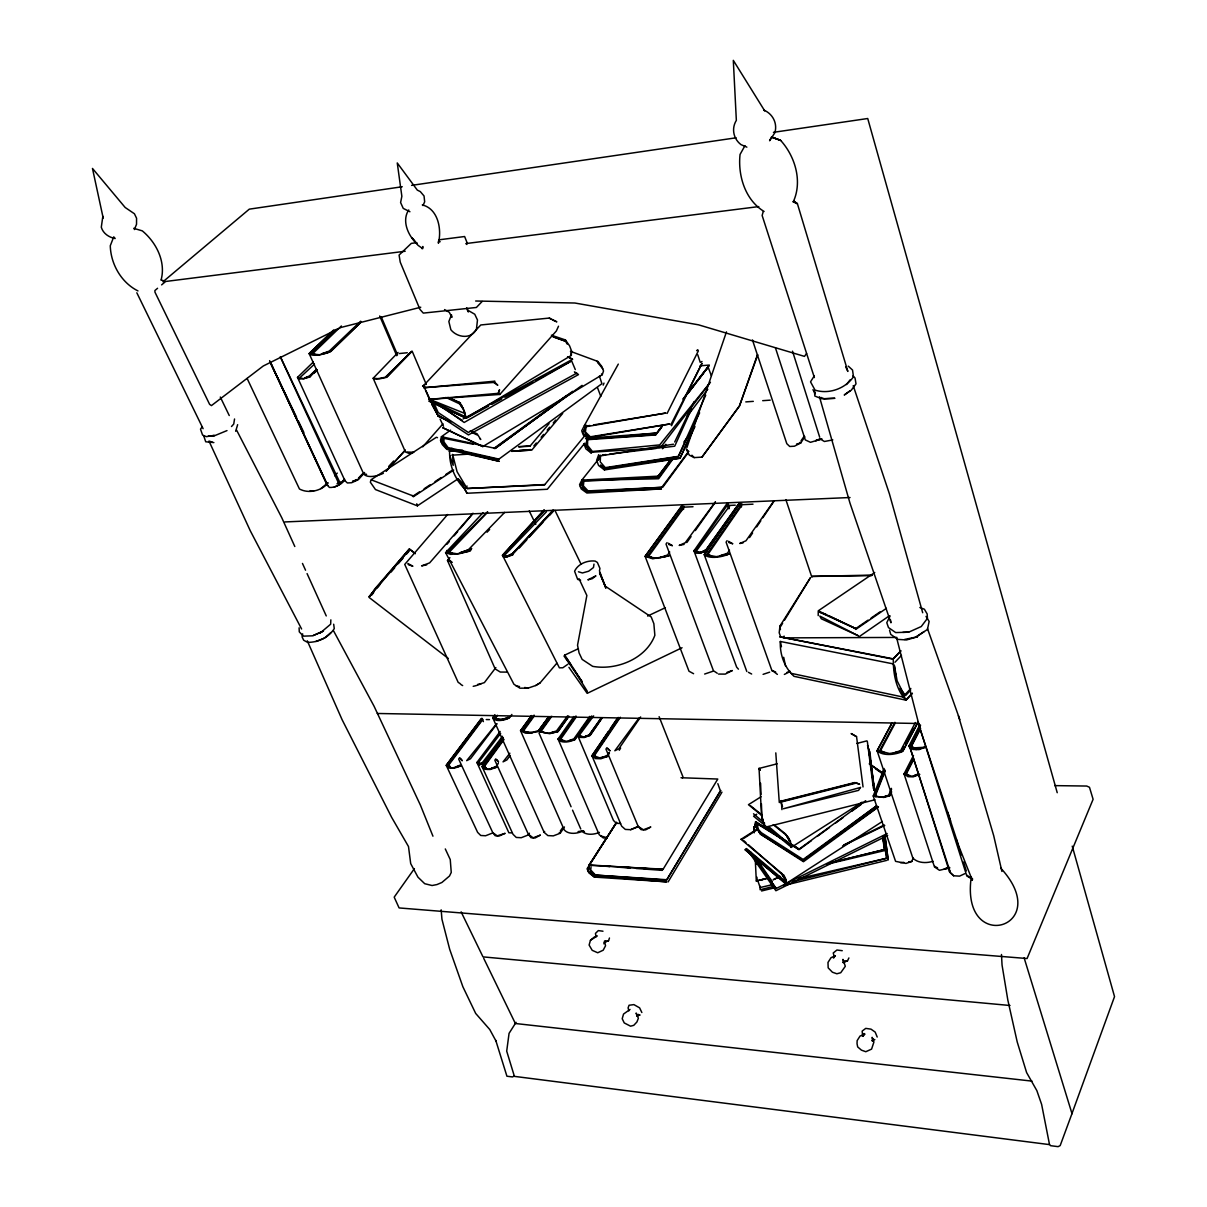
<?xml version="1.0" encoding="UTF-8"?>
<svg xmlns="http://www.w3.org/2000/svg" width="1207" height="1207" viewBox="0 0 1207 1207"><rect width="100%" height="100%" fill="white"/><g stroke="black" fill="none" stroke-linecap="round" stroke-linejoin="round"><path stroke-width="1.5" d="M784.082 636.074L784.082 637.884L896.937 637.432M600.528 455.205L600.241 461.874L605.295 467.637L678.379 456.337L705.733 395.187M330.854 619.855L330.658 624.185L320.127 633.087M551.388 335.199L565.434 339.952L569.598 345.881L571.56 351.041L571.333 355.416L466.068 418.09L429.058 401.207L432.544 399.155M591.038 866.822L590.751 870.021L595.504 875.09L666.536 880.159L720.866 790.494M442.003 436.843L441.385 442.471L446.982 448.325L499.336 461.346L446.816 449.351L442.29 444.568L440.495 440.359L441.43 436.708L450.603 430.16M784.535 620.111L810.425 577.715L779.948 626.071L779.194 632.755L780.597 636.723M583.977 480.446L583.343 485.848L588.065 490.902L661.813 487.326L688.744 451.252M964.815 873.672L959.565 876.131L953.651 875.784L949.547 871.892L949.728 870.488M862.19 802.127L791.158 847.42L789.921 841.083L786.361 835.214L773.234 824.653M234.55 418.98L233.736 424.049L231.503 426.524M237.643 424.668L235.667 431.261M570.881 355.25L571.56 351.041M616.249 823.068L589.137 865.313L587.945 870.82L594.432 877.097L666.702 881.849L594.9 876.041L594.432 877.097L588.835 872.842L587.055 868.799L616.566 822.495M567.909 664.212L562.824 667.773L559.384 667.833L502.504 555.265L544.085 510.048L502.504 555.265L503.515 557.106L506.985 556.895L512.734 554.285L553.259 510.063L512.326 553.711L508.419 555.748L504.994 556.02L503.877 554.239L544.432 511.074M161.089 280.009C166.053 261.783 156.337 242.501 142.305 230.869L133.736 228.319M302.67 633.856L302.082 636.874L303.666 640.223L307.529 642.35C317.984 642.516 328.666 637.643 334.264 628.606L333.675 624.215M479.964 438.518L480.733 439.514L477.172 433.871L470.308 430.748M863.246 1036.33L864.016 1033.494L862.402 1036.179L864.951 1034.067L860.063 1036.044L857.136 1040.63L857.045 1043.768L857.694 1046.937L861.436 1050.15L865.796 1051.719L871.59 1049.109L873.913 1042.033L872.148 1037.326L872.676 1041.053L873.566 1039.016L871.937 1040.736L874.834 1039.634M763.201 211.663L762.145 215.48L814.378 377.565M597.359 935.908L590.464 940.253L589.107 945.051L592.199 950.331L597.721 952.761L603.183 950.211L605.537 945.76L604.481 941.022M878.485 806.91L803.47 861.707L760.214 833.977L754.692 824.924L755.597 821.786L788.246 842.29M498.702 392.667L499.562 389.786L498.099 393.346L428.666 399.411L499.804 394.448L556.352 330.99L558.509 326.222M582.679 480.069L580.401 486.798L587.402 491.747L661.436 488.941L586.874 492.999L581.246 488.941L579.556 484.656L581.834 480.114L598.219 459.535M686.813 447.797L726.463 331.88M604.073 942.26L608.524 940.796L609.475 938.005M482.785 446.575L442.697 427.685L482.785 446.575L602.248 374.728L603.53 370.971L601.916 366.641L597.887 361.466L570.428 351.312M883.841 770.111L874.969 795.488L885.078 770.066M757.453 354.737L739.514 405.808L701.976 457.121L694.176 457.604L689.303 455.145L686.33 449.245L688.563 451.629M757.77 354.798L739.393 406.171L701.976 457.121M1071.846 1113.91L1114.529 996.62L1072.238 846.137M884.143 768.497L873.219 795.986L895.579 861.345L905.974 863.412L911.843 861.451L913.126 857.996M422.012 248.687L422.857 246.5L422.767 248.642L418.014 245.323L412.175 238.02L416.762 243.573C408.132 235.727 401.509 220.7 408.72 209.973M891.656 791.807L890.193 795.594L883.811 797.45L873.219 795.986M891.415 788.367L888.759 795.172L884.188 796.786L890.328 795.217M889.634 794.176L891.596 789.167M885.108 771.213L875.211 796.167L881.608 797.178L888.986 795.851M134.384 229.571L136.527 224.291L136.572 218.226L134.415 213.76L125.151 207.468L92.471 168.437L103.199 218.105L102.836 216.34L101.297 227.248C103.153 233.555 108.917 237.311 115.118 238.533L113.745 236.859L110.275 245.745C110.772 264.137 121.304 282.604 137.975 290.932M690.66 434.611L680.069 458.132L604.918 468.331L600.482 465.057L604.481 469.915L679.994 458.283L694.96 426.584M691.52 409.022L674.713 446.198L661.738 447.767M844.9 960.878L843.965 962.93L842.984 959.354L845.307 966.309L840.721 972.736L836.873 973.777L832.408 972.223L828.168 967.848L827.987 962.432L831.004 957.709L835.365 955.688L833.464 958.011L834.248 956.593L833.252 952.987L836.919 950.015L842.245 950.694M422.948 205.552L424.668 201.856L424.049 195.987L420.308 191.596L417.32 190.118L397.254 162.945L401.856 196.288L400.603 202.55L403.244 208.404L409.927 211.753M674.698 441.988L694.131 401.629M687.447 415.48L689.076 412.1M913.035 758.464L905.853 773.28L904.043 773.913L934.474 866.943L939.468 870.292L949.894 867.818L944.161 869.04L948.838 867.033M699.638 412.839L678.228 456.653L604.918 468.331L604.481 469.915L598.581 465.464L596.62 460.38L598.702 454.662L598.612 459.912L600.166 455.914L673.551 444.206M920.579 725.196L910.757 745.307L908.63 746.107L916.022 749.532L924.668 747.42L919.07 749.607L912.99 749.456L908.735 746.469L919.825 724.864M842.712 962.462L847.465 960.908L848.913 957.936M890.057 616.068L886.783 622.676L888.488 627.58L895.7 632.574L908.675 632.181L921.258 626.539L927.444 618.331L927.172 613.956L924.381 609.233L919.87 607.483M667.094 413.458L698.355 350.875L697.721 349.728L696.62 350.694M564.423 826.961L560.244 833.237L553.289 835.878L547.872 835.591L544.161 832.362L544.613 831.457M584.414 425.498L581.714 430.808L583.419 435.199L589.152 438.443L582.574 432.996L586.527 425.317L584.414 425.498L618.301 364.107M920.473 728.334L911.179 746.635L914.046 747.872L924.517 747.284M913.639 759.656L906.17 774.26L911.647 776.207L917.139 775.045M919.794 774.426L913.186 776.855L907.92 776.674L904.043 773.913L913.488 755.491M920.534 728.515L911.179 746.635L917.426 748.974L924.26 747.389M903.621 746.741L901.041 751.72L889.529 753.5L880.28 751.176L895.172 723.114M905.356 743.421L913.126 728.485M917.954 722.027L902.67 751.448A20.896 11.949 -16.9 0 1 877.112 750.784L912.794 857.936A20.112 13.986 -20.9 0 0 932.996 861.285M912.779 759.988L905.853 773.28L908.599 775.633L904.043 773.913M915.404 722.525L900.663 750.588L893.316 753.093L903.017 750.799L917.622 723.053M894.915 722.314L879.903 750.06L884.776 752.806L877.112 750.784L891.807 723.189M556.849 663.186L540.072 682.89L535.712 685.516L528.108 688.111L519.915 688.186L513.895 684.218L445.594 552.625L483.011 512.749M877.112 750.784L892.124 722.797M619.266 750.256L620.624 748.099M781.261 872.993L785.878 880.537L784.731 882.408L744.96 849.562L785.682 883.856L786.542 882.272L785.229 878.787L781.729 873.385L741.007 839.303L756.834 829.284M744.991 145.64L740.057 154.436C737.749 175.498 745.157 200.015 764.091 211.481M603.817 943.799L605.642 940.736M772.058 670.986L726.086 542.139L727.082 540.676M668.09 881.94L721.967 792.139M370.293 595.82L374.592 589.197L409.339 548.974L415.314 553.575M780.703 626.403L782.619 623.265M682.453 777.912L683.011 776.991L659.113 716.686M814.348 375.754L810.531 381.85L815.027 390.102C828.771 394.568 845.338 388.654 853.485 376.78L852.534 370.051L848.265 366.128M516.053 1022.344L509.067 1033.343L506.699 1051.131L514.408 1076.372L1049.29 1144.583M616.551 822.299L589.107 864.936L662.945 869.523L717.788 779.043L681.02 777.73M804.843 436.723L800.739 442.969L794.417 446.213L789.725 446.484L786.798 443.678L752.444 339.921M607.347 756.246L609.429 753.153M606.895 747.721L605.959 749.094L638.186 826.448L641.098 829.647L645.609 829.888L650.799 827.006L643.346 829.767L638.186 826.448M749.532 537.568L752.61 532.996M756.714 526.901L760.802 520.79M762.854 517.743L774.14 500.98M637.598 826.991L630.658 829.692L625.332 829.42L621.665 826.192L591.958 755.763L608.403 731.517M610.455 728.485L616.626 719.402M620.353 717.26L594.236 755.854L599.547 757.845L605.793 756.563M801.026 440.857L804.164 436.24M609.128 752.444L607.046 755.522L601.78 757.634L608.117 756.246L600.89 758.75L595.504 758.584L591.958 755.763L618.225 717.411M529.42 833.222L528.5 834.58L494.84 760.214L495.805 758.871M619.07 718.225L593.919 755.129L596.409 757.513L591.958 755.763M601.946 718.271L590.253 735.289L584.294 737.492L579.948 737.386L577.821 735.772L613.458 820.413L616.309 823.295L620.579 823.506M640.63 716.943L618.844 748.762L614.831 750.769L638.941 718.12M589.816 735.546L601.539 718.452M574.366 739.8L576.463 736.768M581.699 729.209L584.852 724.668M586.949 721.65L590.087 717.109M589.785 716.385L573.944 738.79L568.512 740.842L575.105 739.484L590.811 716.807M746.801 671.484L704.209 554.617L739.514 503.591L740.751 507.151M729.496 550.211L727.399 553.228L719.9 555.839L729.284 553.907A21.424 10.184 -19.3 0 1 704.209 554.617M741.913 503.802L707.03 553.817L711.557 556.14L704.616 554.028L740.329 503.153L741.566 506.684M576.342 716.852L560.516 739.453L566.219 741.309L572.737 740.102M738.428 669.176L736.647 667.124L693.965 550.83L727.036 503.515L728.213 503.455L729.435 507M591.792 715.932L578.892 734.414L580.823 736.466L577.821 735.772M601.252 717.773L589.438 734.656L585.108 736.572L590.253 735.289L589.438 734.656L601.478 717.954M560.335 830.974L562.492 827.881M606.97 838.126L603.244 837.93L599.2 834.716L558.056 739.061L573.883 716.49M773.853 501.011L745.971 540.781L739.755 543.497L743.105 542.818M561.3 725.829L564.559 721.213M686.813 542.577L691.068 536.572M695.307 530.567L715.464 502.052M575.98 715.992L560.093 738.443L562.854 740.751L558.434 738.533M738.111 504.526L706.05 549.804L699.638 553.123L694.357 550.271M551.795 716.294L540.872 731.608L547.782 733.328L556.97 731.985M806.578 353.455L804.481 356.382L698.536 324.834L574.879 303.017L475.664 301.011M539.167 731.578L541.355 728.515M546.831 720.851L549.004 717.803M667.049 542.622L666.023 544.055L713.443 670.73L717.23 673.234M534.263 715.977L523.25 731.201L530.054 732.905L537.356 731.834M548.597 716.852L538.714 730.522L533.011 732.242L526.267 732.211L520.549 730.718L531.518 715.57M550.301 716.883L540.419 730.567L543.98 732.679M673.944 457.619L658.63 478.757L587.703 480.356M688.171 438.005L691.445 433.479M693.587 673.702L688.986 671.213L645.111 556.321L681.533 506.08L682.83 509.626M414.408 868.618L394.191 897.148L399.095 907.936L1027.082 958.524L1093.104 799.29L1089.483 787.296L1086.722 786.044L1054.737 785.621M669.719 551.976L667.562 554.964L660.214 557.528L669.342 555.627L652.731 558.781L645.111 556.321M502.338 738.548L484.671 762.718L479.194 764.936L476.916 762.462L500.151 731.487M527.912 835.108L521.228 837.718L516.264 837.447L513.02 834.293L482.046 766.581L503.108 737.733M564.77 655.099L564.046 656.08L582.196 681.849L564.77 655.099L578.409 648.672M503.907 739.695L484.248 766.656L486.391 768.165L483.932 765.947L503.651 739.091M683.871 506.291L647.872 555.522L652.157 557.815L645.534 555.733L682.377 505.642L683.675 509.158M583.464 830.808A18.618 11.934 -30.3 0 1 564.197 829.812L520.549 730.718L531.563 715.645M202.203 426.825L200.498 429.149L202.58 435.063L206.322 436.647L214.408 435.425L208.253 436.195M498.34 763.382L496.168 766.37L491.415 768.346L494.795 767.501M567.652 715.751L556.518 730.929L550.528 732.815L557.981 731.578L568.814 716.324L557.981 731.578L549.683 733.705L538.292 731.412L548.189 717.939M671.952 459.324L658.66 477.414L658.192 476.162L671.59 458.358M688.156 452.731L662.734 487.281L587.402 491.747L583.66 488.639L582.015 484.294L583.298 481.291L657.377 477.248L670.986 459.46M511.874 714.438L509.263 717.984A13.85 6.97 -23.2 0 1 492.697 717.667L544.161 832.362M503.078 738.065L482.438 766.023L487.643 769.402L497.103 767.094L490.163 769.493L485.139 769.312L482.046 766.581M715.223 502.067L685.259 542.728L679.194 545.413L684.113 544.402M371.877 594.945L373.657 592.531M510.169 755.507L506.895 759.927L503.047 761.858L509.867 753.213M593.648 715.887L579.269 735.304L583.434 736.979L586.617 736.27M494.9 714.725L492.697 717.667L499.11 720.262L509.656 717.456M497.435 715.313L495.247 718.256L500.709 720.036L507.106 718.829M502.187 738.081L484.384 762.085L479.043 764.936L478.078 761.889L480.16 763.744L484.384 762.085L502.203 738.277M548.853 716.702L538.729 730.326L539.785 731.925M550.845 716.747L539.755 731.533L550.935 716.52M459.641 757.724L458.66 759.052L492.773 832.649L495.202 835.727L499.321 835.953L505.145 833.328L497.239 835.847L492.773 832.649M482.77 719.523L448.416 765.434L450.467 766.928L448.099 764.74L482.544 719.01M492.2 833.162L485.591 835.757L480.733 835.485L477.625 832.377L446.228 765.359L481.11 718.814M683.871 442.034L690.57 433.132M534.097 715.132L522.797 730.175L526.267 732.211L531.925 733.283L525.377 733.132L520.549 730.718M496.967 723.868L470.474 758.765L466.671 760.666L496.62 723.657M495.851 667.562L484.384 682.604L481.231 683.645A20.73 11.451 -28.3 0 1 473.204 686.315M662.462 448.748L665.857 444.297M687.326 416.128L707.77 389.303M500.664 733.388L478.41 762.583L481.427 763.91L502.534 736.315M710.44 382.302L660.184 447.918L591.868 452.187L583.886 443.708L585.863 448.823L591.415 453.168L587.764 448.536L586.119 443.422L587.055 439.725L585.576 438.322L656.729 433.072L662.507 425.649L656.729 433.072L587.055 439.725L655.688 434.973L660.199 429.119M846.454 384.565L850.12 379.813M688.428 392.547L695.202 383.781M697.465 380.854L708.75 366.219L683.313 398.898M683.011 399.064L709.309 365.072L700.015 365.827M659.339 430.25L661.617 427.308M687.734 393.603L703.636 373.084M705.899 370.142L708.177 367.215L711.345 375.815M708.947 384.007L659.686 444.9L592.441 451.478L587.553 445.428L587.628 439.001L648.551 435.108M584.731 443.195L547.314 489.273L467.049 493.256L459.007 479.375L467.109 488.518L544.538 484.912L585.425 434.927M507.362 672.088L500.302 672.058L495.172 668.934L447.495 560.546L449.894 557.664M446.922 544.327L449.306 541.49M454.088 535.833L457.679 531.593M460.063 528.757L472.028 514.604M549.079 423.582L529.979 446.198L518.693 446.907M533.886 445.866L536.315 442.999M541.143 437.281L543.572 434.414M547.193 430.114L549.623 427.248M553.244 422.948L555.673 420.081M531.623 450.286L562.703 413.428M447.631 514.499L404.737 564.423L458.177 682.377L459.942 683.464A20.73 11.451 -28.3 0 0 462.658 685.561M467.049 493.256L464.665 488.895L467.109 486.059M391.053 572.043L394.659 567.863M398.265 563.684L403.063 558.132M406.668 553.953L409.067 551.161M370.006 596.152L373.627 592.003M377.248 587.854L379.662 585.093M472.993 513.201L429.617 562.9L421.59 565.887L426.735 564.846M408.66 550.86L368.95 596.877L409.339 548.974L415.193 553.545M464.665 488.895C454.737 479.043 449.245 465.223 449.592 451.252L452.097 448.416M451.644 448.506L449.17 451.267L462.326 450.452M358.223 479.496L364.544 472.495M386.617 470.655L405.296 450M388.624 466.536L393.663 460.999M493.678 382.438L494.825 381.171L423.687 387.734L493.678 382.438L497.797 385.244L494.282 381.759M386.104 471.228L404.752 450.92M519.206 548.053L526.765 539.876M529.269 537.145L543.135 522.148M549.426 515.329L553.213 511.24M910.682 690.057L905.612 695.564L899.969 688.277L906.065 700.181L912.417 693.376M422.752 446.801L442.999 423.823M340.751 483.222L344.523 479.149M358.449 478.168L362.221 474.11M364.167 473.099L357.785 479.964L351.644 482.725L347.36 482.966L344.946 480.688L297.495 377.369L313.277 362.055M910.847 688.458L904.405 695.323L897.148 680.884L894.387 665.449M344.78 480.099C341.023 484.49 335.29 487.794 329.405 487.447L327.58 485.38L269.599 360.652M894.296 665.585L895.579 674.532L893.376 663.925L780.326 641.475C779.737 654.435 784.384 667.471 794.01 676.327L905.748 700.105L912.145 693.316M328.229 482.86C321.666 490.887 308.66 493.995 299.457 488.986L247.133 378.47M422.797 386.361L480.793 324.97L549.366 318.06L556.834 321.847L552.353 319.855M905.748 700.105C895.805 688.941 893.18 673.37 893.271 658.841L900.875 650.799M334.731 475.799L337.266 473.114M471.65 548.461L469.07 551.161L457.061 553.787L449.004 552.474L487.673 512.16M487.07 532.212L489.635 529.511M894.991 662.251L901.478 655.401M344.417 479.843L340.54 483.916L280.431 356.85M482.136 301.478L476.388 307.468L423.295 313.111L419.945 309.384L400.241 262.145L399.079 255.054L411.315 243.376L416.837 242.667M900.694 651.086L892.969 659.158L779.662 636.798L893.271 658.841M327.353 483.222L320.836 488.639M546.469 511.738L504.466 555.386L507.136 556.744L512.9 554.858M540.766 524.155L512.326 553.711L505.25 557L502.504 555.265M543.346 521.469L553.696 510.712M398.069 352.444L373.174 378.259L405.446 451.976L408.72 453.274L413.714 452.323L407.091 452.037M504.632 512.417L468.361 549.758L460.274 552.7L471.454 548.838L470.292 550.965L458.841 553.817L450.588 554.36L445.594 552.625M487.507 511.828L448.28 551.086L452.127 553.259L446.756 552.655L446.726 550.467M317.064 369.795L310.516 376.207L304.013 378.636L299.668 379.013L297.495 377.369M314.258 373.008L316.883 370.443M361.346 321.62L330.733 351.463L322.239 353.651L329.33 351.026L360.652 321.213M361.089 322.118L330.733 351.463A20.851 7.046 -22.6 0 1 309.143 353.56L363.624 473.808L366.596 474.336M309.143 353.56L333.253 330.341M341.385 325.981L312.357 353.983L319.387 354.752L328.138 352.7M336.361 329.3L311.783 352.731L315.057 354.405L309.671 353.048L334.067 329.933M314.484 364.107L299.743 377.806L303.56 378.711L310.32 376.856M330.944 632.498L324.653 638.005L315.902 641.505M157.574 288.277L154.888 290.555L154.979 292.215L209.611 404.345L211.451 405.597L263.262 365.993L340.947 327.459L420.745 307.227M161.617 284.882L165.661 281.472L405.19 251.237M162.99 281.759L249.291 209.158L402.248 186.738M594.523 936.904L590.464 940.253M876.72 805.823L802.957 860.485L760.712 834.293L754.692 824.924M572.631 391.324L495.413 448.416L441.43 436.708M603.183 385.124L603.998 383.102M876.161 806.08L803.153 859.459L761.255 832.649L758.071 829.209L756.17 825.407L756.593 823.415L783.283 839.981M493.965 448.37L566.596 395.443M811.451 840.63L798.974 849.713L792.697 845.82M817.214 836.421L829.465 827.504M835.47 823.129L843.059 817.607M851.976 811.104L861.3 804.315M570.624 393.195L494.568 448.566L582.076 385.365M865.736 800.694L798.898 849.29L791.158 844.387M850.241 390.661L844.236 395.006L851.327 390.133L856.004 383.856L855.039 377.987L852.881 375.981M877.987 807.015L802.957 860.485L760.335 833.313L758.071 829.209L757.317 823.43L782.287 838.805M859.007 636.783L889.574 615.645M868.014 620.157L855.718 628.606L818.995 611.874L826.207 614.559M871.092 618.044L880.31 611.708M886.406 608.328L855.763 629.405L854.797 628.243M874.743 572.51L818.24 610.833L818.21 615.6M417.366 505.854L416.822 504.149L417.366 505.854L458.253 478.681M924.094 631.623L915.525 637.341L927.444 629.451L929.134 621.439L926.041 616.415M419.448 491.883L413.216 495.986L372.163 480.19M424.11 488.805L430.326 484.701M435.003 481.623L441.219 477.519M445.881 474.426L452.112 470.323M453.681 470.127L413.337 496.756L412.115 495.489M785.682 883.856L882.347 821.499M743.965 838.262L756.653 830.114M756.759 814.182L753.575 816.188L790.012 846.107L790.706 844.281L791.158 847.42M336.979 483.826L340.118 481.865M761.074 796.741L748.446 804.692L761.572 815.253M535.712 685.516L540.072 682.89M425.875 384.188L422.616 386.089L425.98 387.583M569.991 361.828L464.167 422.465L438.986 404.617M576.388 373.385L468.376 432.468L438.216 412.598L433.554 402.218M463.156 418.92L572.661 359.218L567.803 356.638M467.245 417.758L488.563 406.14M491.837 404.36L501.674 399.004M504.964 397.224L532.83 382.031M536.104 380.25L545.941 374.894M549.23 373.099L570.534 361.497M630.024 1009.429L623.536 1014.061L622.208 1018.723L624.245 1022.933L630.582 1026.191L633.766 1025.331L636.919 1021.982L638.367 1018.255L636.134 1013.05L637.281 1016.234L638.247 1014.348L637.024 1015.992L640.072 1014.996L637.462 1015.238M226.991 430.597L213.307 436.24M784.354 674.426L790.163 671.545M751.252 853.349L776.161 888.518L887.16 833.554M779.933 876.448L773.204 879.767L779.963 876.478M843.784 844.93L884.128 825.015M887.673 835.47L775.89 890.736L748.219 851.071M514.333 1076.01L512.462 1076.931L506.925 1076.222L495.76 1040.359L496.273 1041.55L489.755 1029.511L475.679 1013.442L462.869 986.738L449.698 949.351L441.943 919.236L441.159 909.852M702.021 361.497L700.226 362.356L697.737 354.722M842.516 846.016L884.761 825.437M587.175 693.361L682.061 647.737M334.218 487.175L339.318 484.746L280.341 356.91M647.616 616.038L665.389 607.679M918.648 773.687L913.865 775.86L918.527 774.351M630.658 829.692L637.99 826.388M832.83 439.906L824.396 441.49L820.262 439.031M313.398 635.47L323.416 631.08L312.613 635.817L303.364 636.149L299.276 631.849L299.095 627.821M706.819 550.437L700.709 553.093L696.424 553.213L693.965 550.83M819.583 439.001L815.645 440.661L821.952 438.926L810.47 442.32L805.295 439.921L775.437 347.827M460.063 765.147L455.386 767.094L458.72 766.264M357.197 479.511L352.519 481.427L356.804 479.979M508.162 717.305L503.078 719.221L497.525 719.04L494.704 717.049M727.082 672.314L732.332 670.549L725.226 674.11L718.482 674.064M704.647 674.034L712.703 671.333M763.096 674.351L769.674 672.163M786.994 672.359L790.072 671.333M604.963 941.928L608.524 940.796M700.045 552.897L706.502 551.026L739.665 502.972L706.05 549.804L701.855 551.886L697.586 552.082L695.624 550.12L727.73 504.632L728.998 508.162M843.195 962.07L847.465 960.908M796.59 444.025L800.739 442.969L799.969 442.411M777.142 763.805L759.052 768.437L761.526 815.163L764.363 826.252M856.789 743.452L866.943 740.857L867.38 741.732L873.446 788.759M780.416 801.282L854.707 782.558M766.717 826.855L874.939 799.788M772.827 886.602L760.138 889.755L759.972 886.104M792.758 881.638L887.009 858.162L884.112 837.899M761.451 879.828L765.087 878.937M830.672 862.779L884.459 849.532L882.83 838.533M756.306 881.004L768.95 877.896L756.306 881.004L755.326 860.47M828.59 863.261L884.61 849.517L882.951 836.692M761.572 890.977L774.275 887.869M783.358 885.651L886.873 860.35M826.976 864.242L884.957 850.497L882.921 836.647M772.978 884.55L760.169 887.507L757.8 880.733M798.596 878.621L886.421 858.298L883.509 836.149M477.685 684.399L481.231 683.645M904.586 639.454L917.471 636.783L906.563 639.936L897.857 639.393L890.721 634.369L889.559 630.205M666.4 556.472L656.774 558.313L648.325 556.729L684.188 507.151L693.029 506.729M727.836 554.466L716.309 556.638L707.483 555.054L742.214 504.692L753.002 504.179M589.936 425.483L586.225 426.086L585.395 431.94L590.344 436.798L669.81 423.974L589.982 437.462L585.983 434.611L584.263 430.25L585.863 426.75L665.872 413.05L593.633 424.879M411.572 185.38L736.134 137.794M773.446 132.332L867.727 118.512L1057.226 792.712M578.093 831.578L581.668 831.065M438.895 239.831L464.62 236.527L466.988 242.456M758.765 206.593L465.857 243.573L466.853 244.493M602.384 454.979L606.095 454.541M609.807 454.088L656.17 448.446M900.543 862.703L903.771 862.341M908.615 861.813L911.843 861.451M399.245 353.545L407.302 352.746M745.79 401.901L753.304 401.358M762.703 400.679L770.217 400.151M449.592 451.252L462.734 450.362M519.01 446.605L530.265 445.851M652.248 434.882L655.929 434.641M451.916 455.19L470.579 453.998M511.602 451.373L530.265 450.166L511.768 451.177M469.357 453.379L463.775 453.726L469.251 453.5M519.583 450.271L530.748 449.592M581.834 480.114L658.192 476.162M544.825 484.55L467.109 488.518L457.076 471.726L452.61 454.42L453.168 465.344L449.698 455.326M735.259 505.16L730.054 505.401L696.062 551.343L698.717 552.368M284.958 521.937L850.015 497.525M902.851 632.362L908.675 632.181M741.007 839.303L742.38 839.272M872.389 575.09L812.19 576.403L871.71 575.633M377.278 713.473L919.115 723.506M486.24 719.553L489.484 719.613M589.137 865.313L663.171 869.161M511.436 832.89L508.871 832.755L476.916 762.462M602.459 865.917L609.973 866.385M623.144 867.199L630.658 867.667M643.814 868.482L651.342 868.949M213.88 442.577L205.718 441.777L203.636 435.591M602.399 866.023L609.867 866.566M619.206 867.245L630.416 868.059M636.029 868.467L662.19 870.353M1010.018 1005.491L482.996 956.879L461.119 911.858M310.139 490.691L313.609 491.038M1031.955 1081.11L515.374 1023.506L483.705 958.328M602.987 931.216L598.325 930.597L595.458 933.418L596.002 936.768M516.113 685.908L519.538 686.542M524.683 687.477L528.108 688.111M473.069 444.221L442.607 438.066L442.35 440.495L444.085 444.749L446.982 448.325L498.416 459.475L601.916 383.69L599.441 376.162M791.264 673.37L903.243 697.088M498.913 459.098L448.069 447.556L444.025 442.034L443.693 437.281M580.597 580.235L577.67 579.42L574.592 571.243C577.957 563.805 587.371 560.123 595.172 561.089L597.374 562.447L599.939 568.437L599.472 570.911L605.884 588.171L599.547 572.752L605.431 586.3L651.222 616.988L653.862 623.687L654.858 635.32C646.092 658.841 616.324 670.654 592.652 666.339L582.136 659.384L579.073 652.896L577.534 645.232L586.858 595.489L578.968 578.621M600.679 835.893L607.196 837.764M584.384 831.563L581.502 830.718A18.709 12.055 -29.9 0 0 599.426 832.408M161.285 280.009L164.107 280.869M212.251 442.079L208.992 441.068L250.287 530.793L301.599 628.998M422.284 204.918C438.126 208.781 441.913 229.224 438.397 243.21L438.458 241.068L440.178 241.732M437.492 437.658L436.346 437.281L371.047 479.752L370.353 482.227L375.468 489.559L416.566 505.537M553.153 336.904L565.464 341.204L567.23 344.116M447.948 559.988L450.754 560.983M553.153 336.662L565.464 341.204L565.434 339.952M447.495 560.546L452.263 562.311M746.861 147.148L740.977 144.614C733.328 138.775 731.321 128.53 736.345 120.353L733.313 60.35L764.695 110.848L763.88 110.124C772.752 113.85 777.655 123.34 774.864 132.74L769.598 140.751L771.56 136.964L780.688 140.45C795.157 156.412 802.519 181.141 793.467 201.388L797.405 203.711L847.857 371.439L845.639 366.702M449.004 397.978L459.143 402.369L464.484 411.512L466.068 418.09L429.315 401.056M792.878 201.75L797.405 203.711L794.025 201.162M821.016 397.465L824.155 398.853L834.927 398.28L821.65 398.763L814.861 396.047L814.423 391.294L815.359 393.738L812.945 389.725M447.827 397.329L459.595 402.565L463.397 408.886L466.068 418.09M448.672 397.857L452.097 399.381M457.212 401.659L460.621 403.183M449.728 421.409L437.719 415.947L450.784 422.254M775.724 672.088L772.329 670.549L777.383 674.396M917.773 721.53L966.852 876.071L972.706 879.073M445.851 397.42L459.52 403.832L462.749 407.981L461.33 404.783M429.481 399.804L464.77 416.43L464.936 413.473L430.024 399.502L426.056 390.993M819.236 611.315L855.718 628.606L829.481 616.113M472.012 432.498L476.916 434.867M748.415 672.329L751.644 674.019M567.577 356.759L572.39 359.354M575.286 372.842L578.515 374.592L468.452 434.912L437.326 414.318L431.608 403.726L437.326 414.318L431.94 401.011M934.761 866.339L937.583 867.908M856.532 736.587L851.116 733.554L856.578 736.738L863.035 786.949M574.381 371.847L577.519 373.627M444.553 309.58L449.336 312.341L451.871 317.396L451.448 314.801L448.853 321.53L450.86 329.722C457.272 337.749 471.258 339.514 476.433 329.285L477.474 320.006L474.758 314.242L467.335 309.943L468.391 311.934L466.747 307.8M793.195 845.534L797.887 848.415M791.354 844.251L799.125 849.124M578.44 571.786L582.438 572.963L588.669 571.213L593.467 567.531L593.995 564.122M755.597 821.786L788.065 842.411M436.496 403.923L462.326 420.443M498.099 393.346L499.804 394.448M754.722 827.7L753.922 827.187L754.269 832.739M869.206 763.865L882.77 773.144M875.513 768.799L881.593 773.083M869.885 764.046L883.252 773.491M559.263 832.513L560.244 833.237M549.366 318.06L550.845 319.191M369.236 597.556L448.31 658.479M750.528 805.778L762.281 815.238M774.034 824.698L785.787 834.158M587.387 691.4L573.234 668.678M746.424 848.521L785.878 881.668L785.742 878.711M753.53 813.79L764.635 823.174M768.799 826.704L791.007 845.473L790.494 841.566L788.065 836.889M745.926 848.838L784.731 882.408L785.516 881.019L784.263 877.489L781.517 873.913L748.687 845.006M743.225 840.178L745.956 842.592M446.228 765.359L449.2 768.059L454.119 768.24L460.968 765.857L451.644 768.15L446.635 764.816L481.88 718.24L483.403 721.62M953.651 875.784L950.437 872.842L910.123 747.872L949.547 871.892M597.752 362.462L602.731 368.814M601.508 373.959L602.248 374.728M691.928 455.22L694.176 457.604M967.456 875.422L969.493 877.61M596.665 361.014L598.898 363.609M1000.754 868.135C1055.552 927.715 960.063 955.944 971.258 877.021L972.344 880.341L958.871 846.318L919.704 727.715L896.786 638.428M565.872 658.041L571.333 665.54L567.215 659.414M754.752 856.367L772.254 881.517M568.935 667.32L586.662 692.607M750.754 852.142L776.161 888.518M443.512 426.267L440.117 419.191M783.449 874.562L784.972 877.323M333.57 630.869L374.064 706.216L420.428 805.19L432.951 836.195M236.557 430.054L281.774 517.728L294.81 546.515M428.968 398.219L424.426 387.568M529.209 510.923L535.802 524.351M136.829 292.788L203.108 428.681M554.948 510.365L580.899 563.865M220.293 397.028L229.255 415.54M571.62 360.908L575.286 369.568M641.852 1012.522L639.604 1007.845L633.901 1004.616L629.058 1005.25L628.093 1007.875L628.862 1010.878M296.62 417.35L270.73 363.307L326.871 484.58M298.235 420.73L303.892 432.544M270.323 362.191L327.716 485.531M445.292 848.943L450.256 859.58L451.252 872.435L449.502 876.01L441.898 882.483L436.964 884.565L432.076 885.516L424.713 883.705L417.954 877.157L410.697 863.608L408.494 846.545L391.641 817.35L342.079 719.659L307.287 640.811M302.474 563.443L305.552 570.217M307.076 573.597L326.252 615.932M539.031 733.132L571.077 806.744M572.556 810.169L580.763 828.998M379.692 315.993L396.741 355.733M381.352 317.109L397.541 354.858M412.462 351.871L426.282 384.43M877.202 1037.039L875.181 1032.091L870.986 1029.149L865.766 1028.379L862.145 1031.095L862.673 1036.074M588.669 866.43L591.174 872.782L595.504 875.09L666.792 879.737L720.368 790.857L717.833 783.645M597.525 387.703L600.814 396.454M782.528 806.683L780.688 801.614L856.035 782.619L859.595 784.324L856.095 783.132L779.284 802.489L775.799 752.881M958.403 715.721L993.723 835.757L1001.916 871.439M927.474 628.545L959.806 719.613M727.036 503.515L728.922 508.856M763.654 822.405L764.559 824.969L763.035 822.706L761.526 815.163M875.045 794.644L875.86 797.058M867.516 745.338L869.266 751.508L874.306 790.419L869.825 751.373M853.213 385.637L889.423 493.904L922.691 612.734M785.863 499.638L811.873 577.218M947.782 812.16L950.588 821.062M956.2 838.88L961.255 854.903M963.503 862.024L966.309 870.926M792.516 351.177L819.704 437.236M1024.124 957.845L1071.982 1113.593L1060.184 1145.579L1058.101 1146.65L1050.573 1145.684L1049.441 1144.206L1041.626 1104.39L1036.858 1090.645L1026.614 1072.585L1017.214 1041.958L1007.83 1000.075L1002.051 965.057L1001.478 954.496M763.201 821.122L761.934 816.867L761.406 803.771M819.447 396.771L849.954 503.047L890.932 622.782L890.54 619.885M780.326 641.475L781.442 646.741M783.69 657.287L785.561 666.068M875.09 793.271L868.693 748.883L874.29 790.585M884.927 835.938L888.186 860.018L885.018 836.059M779.948 626.071L780.416 629.556M781.291 800.573L781.925 809.641M755.929 860.516L756.155 864.227M756.94 877.187L757.166 880.884M753.726 826.855L753.983 832.453M760.576 783.207L761.029 794.432M575.105 739.484A13.956 7.333 -22.6 0 1 558.056 739.061M383.358 473.31A20.066 9.445 -28.1 0 1 363.624 473.808M786.361 835.214L789.152 840.193L786.361 835.214M701.946 363.413L671.484 425.633L671.047 424.381L701.946 363.413M860.5 787.447L858.569 790.374L783.328 808.765L860.5 787.447M410.682 352.459L386.406 377.399L379.722 378.802L373.174 378.259L376.237 379.043L387.085 376.871L412.145 351.116L386.074 376.629L410.682 352.459M316.43 369.463L309.822 375.769L305.099 377.866L310.516 376.207L309.822 375.769L316.506 369.478M595.715 575.98L592.335 578.636L587.869 579.843L595.715 575.98M540.223 835.153L535.244 837.93L531.02 837.703L528.515 834.384L533.117 837.809L540.223 835.153M732.619 543.723L729.058 542.697L728.575 541.34L732.619 543.723M672.284 545.624L668.95 544.613L668.452 543.271L672.284 545.624M412.673 566.128L408.494 564.755L407.936 563.518L412.673 566.128M777.368 139.092L772.405 137.432L780.688 140.45L777.368 139.092M858.026 635.636L821.318 618.784L819.794 616.068L858.026 635.636M609.927 750.724L607.694 748.446L609.927 750.724M498.461 761.798L496.499 759.595L498.461 761.798M462.175 760.621L460.305 758.434L462.175 760.621M760.048 770.126L759.052 768.437L760.048 770.126"/></g></svg>
